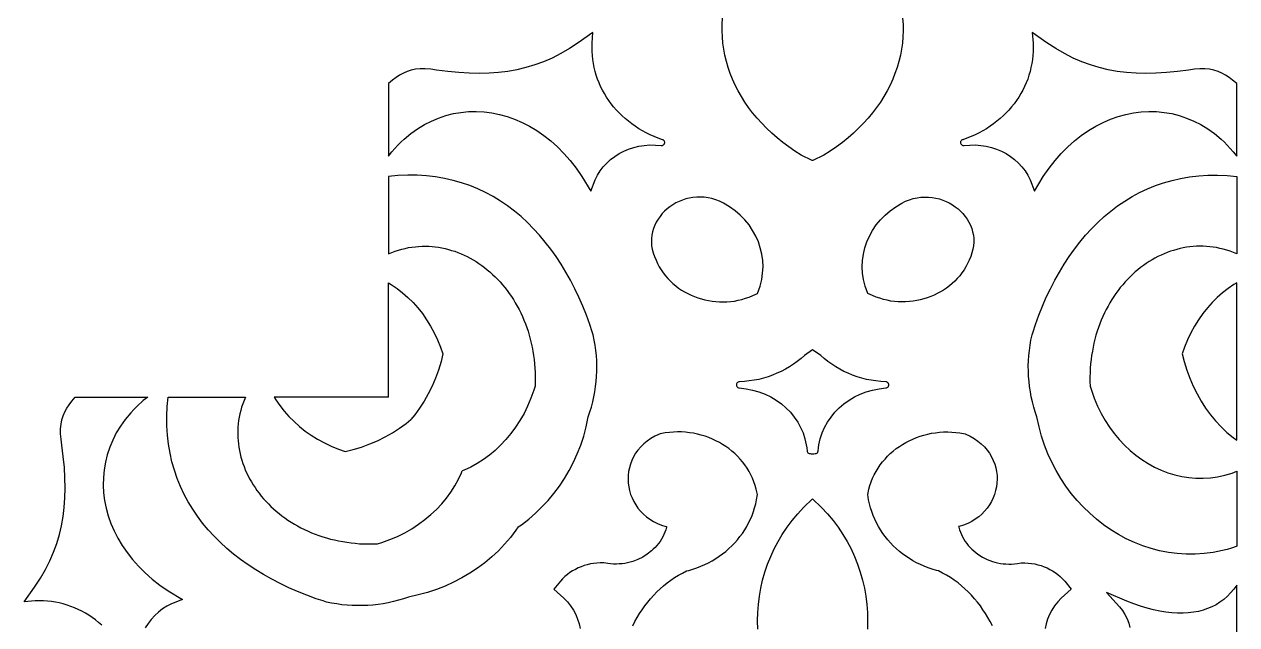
# Model space of a CAD drawing. Extents: x -1917 to -261, y -485 to 605.
# Drawn here: x -908.8 to -791.6, y -354.9 to -296.9 of the extents above; entities that cross this region are included whole.
import ezdxf

# ---------------------------------------------------------------- set-up
doc = ezdxf.new("R2010")
doc.units = 0
doc.layers.add('LAYER_1', color=18, linetype='CONTINUOUS')

msp = doc.modelspace()

# ---------------------------------------------------------------- linework, layer by layer
at = {"layer": 'LAYER_1'}
for points in [[(-823.91, -296.33), (-823.87, -296.93), (-823.86, -297.54), (-823.89, -298.13), (-823.94, -298.73), (-824.02, -299.32), (-824.13, -299.91), (-824.28, -300.5), (-824.45, -301.08), (-824.65, -301.65), (-824.87, -302.22), (-825.13, -302.78), (-825.41, -303.33), (-825.73, -303.88), (-826.06, -304.42), (-826.43, -304.94), (-826.82, -305.46), (-827.24, -305.97), (-827.69, -306.46), (-828.16, -306.95), (-828.66, -307.42), (-829.18, -307.87), (-829.73, -308.32), (-830.3, -308.75), (-830.9, -309.16), (-831.52, -309.56), (-832.58, -310.07), (-832.61, -310.07), (-832.64, -310.07), (-833.7, -309.56), (-834.32, -309.16), (-834.92, -308.75), (-835.49, -308.32), (-836.04, -307.87), (-836.56, -307.42), (-837.06, -306.95), (-837.53, -306.46), (-837.98, -305.97), (-838.4, -305.46), (-838.79, -304.94), (-839.15, -304.42), (-839.49, -303.88), (-839.8, -303.33), (-840.09, -302.78), (-840.34, -302.22), (-840.57, -301.65), (-840.77, -301.08), (-840.94, -300.5), (-841.08, -299.91), (-841.2, -299.32), (-841.28, -298.73), (-841.33, -298.13), (-841.36, -297.54), (-841.35, -296.93), (-841.31, -296.33)], [(-861.04, -345.43), (-860.72, -345.21), (-860.04, -344.68), (-859.38, -344.11), (-858.76, -343.5), (-858.16, -342.86), (-857.6, -342.19), (-857.07, -341.48), (-856.58, -340.74), (-856.12, -339.98), (-855.71, -339.18), (-855.34, -338.36), (-855.01, -337.52), (-854.72, -336.66), (-854.48, -335.77), (-854.28, -334.81), (-854.12, -334.33), (-853.98, -333.85), (-853.85, -333.36), (-853.74, -332.87), (-853.65, -332.38), (-853.57, -331.88), (-853.52, -331.39), (-853.48, -330.89), (-853.46, -330.39), (-853.45, -329.89), (-853.47, -329.39), (-853.5, -328.89), (-853.55, -328.39), (-853.62, -327.89), (-853.71, -327.4), (-853.81, -326.9), (-853.92, -326.59), (-854.13, -325.89), (-854.46, -324.99), (-854.82, -324.12), (-855.19, -323.26), (-855.59, -322.43), (-856.01, -321.62), (-856.45, -320.83), (-856.91, -320.06), (-857.4, -319.32), (-857.91, -318.61), (-858.44, -317.93), (-858.99, -317.27), (-859.56, -316.64), (-860.16, -316.04), (-860.78, -315.47), (-861.42, -314.94), (-862.08, -314.44), (-862.76, -313.97), (-863.47, -313.54), (-864.2, -313.15), (-864.95, -312.8), (-865.72, -312.48), (-866.52, -312.21), (-867.33, -311.98), (-868.17, -311.79), (-869.03, -311.64), (-869.91, -311.54), (-870.81, -311.49), (-871.73, -311.48), (-872.67, -311.52), (-873.59, -311.6), (-873.59, -319.06), (-873.26, -318.93), (-872.94, -318.81), (-872.62, -318.71), (-872.29, -318.62), (-871.97, -318.54), (-871.64, -318.47), (-871.32, -318.42), (-870.99, -318.38), (-870.67, -318.35), (-870.34, -318.34), (-870.02, -318.33), (-869.7, -318.34), (-869.38, -318.36), (-869.06, -318.39), (-868.74, -318.44), (-868.42, -318.49), (-868.11, -318.56), (-867.79, -318.64), (-867.49, -318.73), (-867.18, -318.82), (-866.87, -318.94), (-866.57, -319.06), (-866.28, -319.19), (-865.98, -319.33), (-865.69, -319.48), (-865.4, -319.64), (-865.12, -319.82), (-864.84, -320), (-864.57, -320.19), (-864.3, -320.39), (-864.04, -320.6), (-863.78, -320.82), (-863.52, -321.05), (-863.28, -321.28), (-863.03, -321.53), (-862.8, -321.78), (-862.57, -322.05), (-862.34, -322.32), (-862.13, -322.6), (-861.92, -322.89), (-861.71, -323.18), (-861.52, -323.48), (-861.33, -323.8), (-861.14, -324.11), (-860.97, -324.44), (-860.81, -324.77), (-860.65, -325.11), (-860.5, -325.46), (-860.36, -325.81), (-860.23, -326.17), (-860.1, -326.54), (-859.99, -326.91), (-859.89, -327.29), (-859.79, -327.68), (-859.71, -328.07), (-859.63, -328.46), (-859.57, -328.87), (-859.52, -329.28), (-859.47, -329.69), (-859.44, -330.11), (-859.42, -330.53), (-859.41, -330.96), (-859.41, -331.39), (-859.42, -331.83), (-859.54, -332.23), (-859.82, -333.01), (-860.14, -333.76), (-860.49, -334.47), (-860.88, -335.16), (-861.3, -335.8), (-861.75, -336.42), (-862.24, -337), (-862.75, -337.54), (-863.28, -338.04), (-863.84, -338.5), (-864.42, -338.93), (-865.02, -339.31), (-865.64, -339.65), (-866.28, -339.94), (-866.47, -340.01)], [(-873.59, -332.89), (-873.59, -321.86), (-873.32, -322.02), (-872.76, -322.4), (-872.22, -322.82), (-871.71, -323.27), (-871.21, -323.76), (-870.75, -324.29), (-870.31, -324.84), (-869.9, -325.43), (-869.51, -326.05), (-869.16, -326.7), (-868.84, -327.37), (-868.55, -328.07), (-868.33, -328.72), (-868.51, -329.47), (-868.76, -330.29), (-869.05, -331.08), (-869.38, -331.84), (-869.75, -332.57), (-870.15, -333.28), (-870.58, -333.95), (-871.05, -334.59), (-871.43, -335.05)], [(-901.29, -354.9), (-901.59, -354.65), (-901.9, -354.4), (-902.21, -354.17), (-902.54, -353.95), (-902.87, -353.75), (-903.21, -353.56), (-903.56, -353.39), (-903.91, -353.23), (-904.27, -353.09), (-904.64, -352.97), (-905.01, -352.86), (-905.39, -352.76), (-905.77, -352.69), (-906.15, -352.63), (-906.54, -352.59), (-906.93, -352.56), (-907.33, -352.55), (-907.72, -352.57), (-908.77, -352.65), (-907.77, -351.23), (-907.22, -350.38), (-906.73, -349.53), (-906.31, -348.69), (-905.94, -347.85), (-905.63, -347.01), (-905.38, -346.17), (-905.17, -345.31), (-905.02, -344.43), (-904.91, -343.54), (-904.84, -342.62), (-904.82, -341.67), (-904.85, -340.69), (-904.9, -339.68), (-905, -338.63), (-905.13, -337.54), (-905.22, -336.97), (-905.26, -336.45), (-905.26, -335.96), (-905.21, -335.51), (-905.13, -335.09), (-905.01, -334.7), (-904.85, -334.32), (-904.65, -333.97), (-904.43, -333.63), (-904.18, -333.29), (-903.85, -332.89), (-896.85, -332.89), (-897.27, -333.22), (-897.91, -333.8), (-898.2, -334.1), (-898.48, -334.41), (-899.01, -335.04), (-899.47, -335.69), (-899.88, -336.35), (-900.22, -337.04), (-900.52, -337.74), (-900.75, -338.45), (-900.94, -339.17), (-901.06, -339.9), (-901.13, -340.64), (-901.15, -341.38), (-901.11, -342.12), (-901.02, -342.87), (-900.87, -343.61), (-900.67, -344.35), (-900.41, -345.08), (-900.1, -345.8), (-899.73, -346.52), (-899.31, -347.22), (-898.84, -347.9), (-898.31, -348.57), (-897.73, -349.22), (-897.1, -349.85), (-896.41, -350.45), (-895.66, -351.03), (-894.87, -351.58), (-893.47, -352.43), (-894.54, -352.85), (-894.99, -353.07), (-895.41, -353.34), (-895.8, -353.64), (-896.17, -353.98), (-896.5, -354.35), (-896.81, -354.75), (-897.08, -355.17)], [(-861.04, -345.43), (-861.27, -345.75), (-861.8, -346.44), (-862.37, -347.09), (-862.97, -347.72), (-863.61, -348.32), (-864.29, -348.88), (-865, -349.41), (-865.73, -349.9), (-866.5, -350.35), (-867.29, -350.77), (-868.11, -351.14), (-868.96, -351.47), (-869.82, -351.75), (-870.71, -351.99), (-871.66, -352.19), (-872.14, -352.36), (-872.63, -352.5), (-873.11, -352.63), (-873.6, -352.74), (-874.1, -352.83), (-874.59, -352.9), (-875.09, -352.96), (-875.59, -353), (-876.09, -353.02), (-876.59, -353.02), (-877.09, -353.01), (-877.59, -352.98), (-878.09, -352.93), (-878.58, -352.86), (-879.08, -352.77), (-879.57, -352.67), (-879.89, -352.56), (-880.58, -352.35), (-881.48, -352.01), (-882.36, -351.66), (-883.21, -351.29), (-884.05, -350.89), (-884.86, -350.47), (-885.65, -350.03), (-886.41, -349.56), (-887.15, -349.08), (-887.87, -348.57), (-888.55, -348.04), (-889.21, -347.49), (-889.84, -346.91), (-890.44, -346.32), (-891, -345.7), (-891.54, -345.06), (-892.04, -344.4), (-892.5, -343.71), (-892.93, -343.01), (-893.32, -342.28), (-893.68, -341.53), (-893.99, -340.75), (-894.27, -339.96), (-894.5, -339.14), (-894.69, -338.31), (-894.83, -337.45), (-894.94, -336.57), (-894.99, -335.67), (-895, -334.75), (-894.96, -333.8), (-894.88, -332.89), (-887.41, -332.89), (-887.54, -333.21), (-887.66, -333.54), (-887.77, -333.86), (-887.86, -334.18), (-887.94, -334.51), (-888, -334.83), (-888.06, -335.16), (-888.1, -335.49), (-888.13, -335.81), (-888.14, -336.13), (-888.14, -336.46), (-888.14, -336.78), (-888.12, -337.1), (-888.08, -337.42), (-888.04, -337.74), (-887.98, -338.06), (-887.92, -338.37), (-887.84, -338.68), (-887.75, -338.99), (-887.65, -339.3), (-887.54, -339.6), (-887.42, -339.9), (-887.29, -340.2), (-887.15, -340.5), (-887, -340.79), (-886.83, -341.07), (-886.66, -341.35), (-886.48, -341.63), (-886.29, -341.91), (-886.09, -342.18), (-885.88, -342.44), (-885.66, -342.7), (-885.43, -342.95), (-885.19, -343.2), (-884.95, -343.44), (-884.69, -343.68), (-884.43, -343.91), (-884.16, -344.13), (-883.88, -344.35), (-883.59, -344.56), (-883.3, -344.76), (-882.99, -344.96), (-882.68, -345.15), (-882.36, -345.33), (-882.04, -345.51), (-881.7, -345.67), (-881.36, -345.83), (-881.02, -345.98), (-880.66, -346.12), (-880.3, -346.25), (-879.94, -346.37), (-879.56, -346.49), (-879.19, -346.59), (-878.8, -346.68), (-878.41, -346.77), (-878.01, -346.84), (-877.61, -346.91), (-877.2, -346.96), (-876.79, -347), (-876.37, -347.04), (-875.95, -347.06), (-875.52, -347.07), (-875.08, -347.07), (-874.65, -347.05), (-874.24, -346.93), (-873.47, -346.65), (-872.72, -346.34), (-872, -345.98), (-871.32, -345.6), (-870.67, -345.17), (-870.06, -344.72), (-869.48, -344.24), (-868.94, -343.73), (-868.44, -343.2), (-867.97, -342.64), (-867.55, -342.06), (-867.17, -341.45), (-866.83, -340.83), (-866.54, -340.2), (-866.47, -340.01)], [(-873.59, -332.89), (-884.62, -332.89), (-884.46, -333.16), (-884.08, -333.72), (-883.66, -334.25), (-883.2, -334.77), (-882.71, -335.26), (-882.19, -335.73), (-881.63, -336.17), (-881.04, -336.58), (-880.43, -336.96), (-879.78, -337.32), (-879.11, -337.64), (-878.41, -337.93), (-877.76, -338.15), (-877, -337.96), (-876.19, -337.71), (-875.4, -337.42), (-874.64, -337.1), (-873.9, -336.73), (-873.2, -336.33), (-872.52, -335.9), (-871.88, -335.43), (-871.43, -335.05)], [(-849.98, -354.96), (-849.77, -354.56), (-849.55, -354.16), (-849.32, -353.78), (-849.07, -353.41), (-848.82, -353.04), (-848.54, -352.69), (-848.26, -352.35), (-847.96, -352.02), (-847.65, -351.7), (-847.33, -351.4), (-847, -351.11), (-846.66, -350.83), (-846.3, -350.57), (-845.94, -350.32), (-845.56, -350.09), (-845.17, -349.87), (-844.78, -349.67), (-844.57, -349.62), (-844.18, -349.5), (-843.78, -349.37), (-843.4, -349.22), (-843.03, -349.06), (-842.66, -348.88), (-842.31, -348.68), (-841.97, -348.48), (-841.63, -348.26), (-841.31, -348.02), (-841, -347.78), (-840.7, -347.52), (-840.41, -347.25), (-840.13, -346.96), (-839.87, -346.67), (-839.63, -346.36), (-839.39, -346.05), (-839.17, -345.72), (-838.97, -345.39), (-838.79, -345.04), (-838.61, -344.69), (-838.46, -344.32), (-838.32, -343.95), (-838.21, -343.58), (-838.11, -343.19), (-838.02, -342.8), (-837.94, -342.28), (-838.05, -341.79), (-838.15, -341.42), (-838.28, -341.07), (-838.42, -340.72), (-838.57, -340.39), (-838.75, -340.06), (-838.94, -339.75), (-839.15, -339.44), (-839.37, -339.15), (-839.61, -338.87), (-839.86, -338.6), (-840.12, -338.35), (-840.4, -338.1), (-840.69, -337.87), (-840.99, -337.66), (-841.3, -337.46), (-841.62, -337.27), (-841.95, -337.1), (-842.29, -336.94), (-842.64, -336.8), (-843, -336.67), (-843.36, -336.56), (-843.73, -336.47), (-844.11, -336.39), (-844.49, -336.33), (-844.88, -336.29), (-845.27, -336.26), (-845.66, -336.25), (-846.06, -336.27), (-846.45, -336.3), (-846.85, -336.35), (-847.35, -336.44), (-847.84, -336.67), (-848.23, -336.89), (-848.59, -337.14), (-848.92, -337.41), (-849.21, -337.69), (-849.48, -338), (-849.71, -338.32), (-849.91, -338.66), (-850.07, -339.01), (-850.21, -339.36), (-850.31, -339.72), (-850.39, -340.09), (-850.43, -340.46), (-850.44, -340.83), (-850.42, -341.2), (-850.37, -341.56), (-850.29, -341.92), (-850.19, -342.28), (-850.05, -342.63), (-849.89, -342.96), (-849.7, -343.29), (-849.48, -343.6), (-849.23, -343.9), (-848.96, -344.18), (-848.66, -344.44), (-848.33, -344.68), (-847.98, -344.9), (-847.6, -345.09), (-847.2, -345.25), (-846.78, -345.38), (-846.71, -345.39), (-846.73, -345.46), (-846.8, -345.71), (-846.89, -345.94), (-846.98, -346.17), (-847.09, -346.39), (-847.22, -346.61), (-847.35, -346.82), (-847.5, -347.02), (-847.65, -347.22), (-847.82, -347.4), (-848, -347.58), (-848.18, -347.74), (-848.59, -348.06), (-849.02, -348.33), (-849.49, -348.56), (-849.99, -348.75), (-850.23, -348.82), (-850.49, -348.89), (-850.75, -348.94), (-851.02, -348.98), (-851.29, -349), (-851.57, -349.01), (-851.84, -349.01), (-852.12, -348.99), (-852.4, -348.96), (-852.77, -348.9), (-853.13, -348.9), (-853.45, -348.91), (-853.77, -348.95), (-854.08, -349), (-854.38, -349.07), (-854.68, -349.16), (-854.97, -349.26), (-855.26, -349.38), (-855.53, -349.52), (-855.8, -349.67), (-856.06, -349.83), (-856.3, -350.02), (-856.54, -350.21), (-856.76, -350.43), (-856.97, -350.65), (-857.6, -351.44), (-856.64, -352.3), (-856.29, -352.66), (-855.99, -353.05), (-855.72, -353.46), (-855.5, -353.88), (-855.31, -354.32), (-855.17, -354.77), (-855.07, -355.23)], [(-815.24, -354.96), (-815.45, -354.56), (-815.67, -354.16), (-815.9, -353.78), (-816.15, -353.41), (-816.4, -353.04), (-816.68, -352.69), (-816.96, -352.35), (-817.26, -352.02), (-817.57, -351.7), (-817.89, -351.4), (-818.22, -351.11), (-818.56, -350.83), (-818.92, -350.57), (-819.28, -350.32), (-819.66, -350.09), (-820.05, -349.87), (-820.44, -349.67), (-820.65, -349.62), (-821.05, -349.5), (-821.44, -349.37), (-821.82, -349.22), (-822.19, -349.06), (-822.56, -348.88), (-822.91, -348.68), (-823.26, -348.48), (-823.59, -348.26), (-823.91, -348.02), (-824.22, -347.78), (-824.52, -347.52), (-824.81, -347.25), (-825.09, -346.96), (-825.35, -346.67), (-825.59, -346.36), (-825.83, -346.05), (-826.05, -345.72), (-826.25, -345.39), (-826.44, -345.04), (-826.61, -344.69), (-826.76, -344.32), (-826.9, -343.95), (-827.01, -343.58), (-827.12, -343.19), (-827.2, -342.8), (-827.28, -342.28), (-827.17, -341.79), (-827.07, -341.42), (-826.95, -341.07), (-826.81, -340.72), (-826.65, -340.39), (-826.47, -340.06), (-826.28, -339.75), (-826.07, -339.44), (-825.85, -339.15), (-825.61, -338.87), (-825.36, -338.6), (-825.1, -338.35), (-824.82, -338.1), (-824.53, -337.87), (-824.23, -337.66), (-823.92, -337.46), (-823.6, -337.27), (-823.27, -337.1), (-822.93, -336.94), (-822.58, -336.8), (-822.22, -336.67), (-821.86, -336.56), (-821.49, -336.47), (-821.11, -336.39), (-820.73, -336.33), (-820.35, -336.29), (-819.95, -336.26), (-819.56, -336.25), (-819.16, -336.27), (-818.77, -336.3), (-818.37, -336.35), (-817.87, -336.44), (-817.38, -336.67), (-816.99, -336.89), (-816.63, -337.14), (-816.31, -337.41), (-816.01, -337.69), (-815.74, -338), (-815.51, -338.32), (-815.31, -338.66), (-815.15, -339.01), (-815.01, -339.36), (-814.91, -339.72), (-814.84, -340.09), (-814.79, -340.46), (-814.78, -340.83), (-814.8, -341.2), (-814.85, -341.56), (-814.93, -341.92), (-815.03, -342.28), (-815.17, -342.63), (-815.33, -342.96), (-815.52, -343.29), (-815.74, -343.6), (-815.99, -343.9), (-816.26, -344.18), (-816.56, -344.44), (-816.89, -344.68), (-817.24, -344.9), (-817.62, -345.09), (-818.02, -345.25), (-818.44, -345.38), (-818.51, -345.39), (-818.49, -345.46), (-818.42, -345.71), (-818.33, -345.94), (-818.24, -346.17), (-818.13, -346.39), (-818, -346.61), (-817.87, -346.82), (-817.72, -347.02), (-817.57, -347.22), (-817.4, -347.4), (-817.22, -347.58), (-817.04, -347.74), (-816.63, -348.06), (-816.2, -348.33), (-815.73, -348.56), (-815.23, -348.75), (-814.99, -348.82), (-814.73, -348.89), (-814.47, -348.94), (-814.2, -348.98), (-813.93, -349), (-813.65, -349.01), (-813.38, -349.01), (-813.1, -348.99), (-812.82, -348.96), (-812.45, -348.9), (-812.09, -348.9), (-811.77, -348.91), (-811.45, -348.95), (-811.14, -349), (-810.84, -349.07), (-810.54, -349.16), (-810.25, -349.26), (-809.96, -349.38), (-809.69, -349.52), (-809.42, -349.67), (-809.16, -349.83), (-808.92, -350.02), (-808.68, -350.21), (-808.46, -350.43), (-808.25, -350.65), (-807.62, -351.44), (-808.58, -352.3), (-808.93, -352.66), (-809.23, -353.05), (-809.5, -353.46), (-809.72, -353.88), (-809.91, -354.32), (-810.05, -354.77), (-810.15, -355.23)], [(-837.91, -355.28), (-837.93, -354.48), (-837.91, -353.69), (-837.85, -352.9), (-837.75, -352.11), (-837.61, -351.33), (-837.44, -350.55), (-837.22, -349.79), (-836.96, -349.03), (-836.66, -348.28), (-836.33, -347.55), (-835.95, -346.83), (-835.54, -346.14), (-835.08, -345.46), (-834.58, -344.8), (-834.05, -344.16), (-833.48, -343.54), (-832.61, -342.72), (-831.74, -343.54), (-831.17, -344.16), (-830.63, -344.8), (-830.14, -345.46), (-829.68, -346.14), (-829.27, -346.83), (-828.89, -347.55), (-828.55, -348.28), (-828.26, -349.03), (-828, -349.79), (-827.78, -350.55), (-827.61, -351.33), (-827.47, -352.11), (-827.37, -352.9), (-827.31, -353.69), (-827.29, -354.48), (-827.31, -355.28)], [(-791.63, -373.87), (-791.63, -351.05), (-791.91, -351.43), (-792.22, -351.79), (-792.54, -352.12), (-792.89, -352.42), (-793.25, -352.69), (-793.63, -352.93), (-794.03, -353.13), (-794.45, -353.31), (-794.88, -353.46), (-795.34, -353.58), (-795.82, -353.66), (-796.31, -353.72), (-796.82, -353.75), (-797.35, -353.74), (-797.91, -353.71), (-798.47, -353.64), (-799.06, -353.55), (-799.67, -353.42), (-800.29, -353.26), (-800.93, -353.07), (-801.58, -352.84), (-802.25, -352.59), (-804.23, -351.76), (-802.97, -353.13), (-802.68, -353.5), (-802.43, -353.89), (-802.23, -354.3), (-802.07, -354.72), (-801.95, -355.14)]]:
    msp.add_lwpolyline(points, dxfattribs=at)
for points in [[(-873.59, -309.63), (-873.25, -309.21), (-872.67, -308.57), (-872.37, -308.27), (-872.07, -307.99), (-871.44, -307.47), (-870.79, -307.01), (-870.12, -306.6), (-869.44, -306.25), (-868.74, -305.96), (-868.03, -305.72), (-867.31, -305.54), (-866.58, -305.42), (-865.84, -305.34), (-865.1, -305.33), (-864.35, -305.37), (-863.61, -305.46), (-862.87, -305.61), (-862.13, -305.81), (-861.4, -306.07), (-860.67, -306.38), (-859.96, -306.74), (-859.26, -307.16), (-858.57, -307.64), (-857.9, -308.16), (-857.26, -308.75), (-856.63, -309.38), (-856.02, -310.07), (-855.45, -310.81), (-854.9, -311.61), (-854.05, -313.01), (-853.63, -311.94), (-853.4, -311.49), (-853.14, -311.07), (-852.83, -310.67), (-852.5, -310.31), (-852.13, -309.97), (-851.73, -309.67), (-851.3, -309.4), (-850.85, -309.16), (-850.38, -308.96), (-849.89, -308.8), (-849.39, -308.68), (-848.87, -308.6), (-848.34, -308.56), (-847.8, -308.57), (-847.24, -308.62), (-847.18, -308.62), (-847.12, -308.61), (-847.07, -308.59), (-847.02, -308.56), (-846.98, -308.53), (-846.95, -308.49), (-846.93, -308.44), (-846.91, -308.39), (-846.9, -308.34), (-846.9, -308.29), (-846.91, -308.24), (-846.93, -308.19), (-846.96, -308.15), (-847, -308.11), (-847.05, -308.08), (-847.11, -308.05), (-847.52, -307.91), (-847.92, -307.75), (-848.31, -307.58), (-848.69, -307.39), (-849.05, -307.2), (-849.41, -306.99), (-849.75, -306.76), (-850.09, -306.53), (-850.41, -306.28), (-850.72, -306.02), (-851.02, -305.75), (-851.3, -305.47), (-851.57, -305.19), (-851.83, -304.89), (-852.08, -304.58), (-852.31, -304.26), (-852.52, -303.94), (-852.73, -303.6), (-852.91, -303.26), (-853.09, -302.92), (-853.24, -302.56), (-853.38, -302.2), (-853.51, -301.84), (-853.62, -301.47), (-853.71, -301.09), (-853.79, -300.71), (-853.85, -300.32), (-853.89, -299.94), (-853.92, -299.54), (-853.92, -299.15), (-853.91, -298.75), (-853.83, -297.7), (-855.25, -298.71), (-856.1, -299.26), (-856.94, -299.74), (-857.78, -300.17), (-858.62, -300.53), (-859.46, -300.84), (-860.31, -301.1), (-861.17, -301.3), (-862.05, -301.46), (-862.94, -301.57), (-863.86, -301.63), (-864.8, -301.65), (-865.78, -301.63), (-866.79, -301.57), (-867.85, -301.48), (-868.94, -301.34), (-869.5, -301.26), (-870.03, -301.22), (-870.52, -301.22), (-870.97, -301.26), (-871.39, -301.35), (-871.78, -301.47), (-872.15, -301.63), (-872.51, -301.82), (-872.85, -302.05), (-873.19, -302.3), (-873.59, -302.63)], [(-791.63, -309.63), (-791.63, -302.63), (-792.03, -302.3), (-792.37, -302.05), (-792.71, -301.82), (-793.07, -301.63), (-793.44, -301.47), (-793.83, -301.35), (-794.25, -301.26), (-794.7, -301.22), (-795.19, -301.22), (-795.72, -301.26), (-796.28, -301.34), (-797.37, -301.48), (-798.42, -301.57), (-799.44, -301.63), (-800.41, -301.65), (-801.36, -301.63), (-802.28, -301.57), (-803.17, -301.46), (-804.05, -301.3), (-804.91, -301.1), (-805.76, -300.84), (-806.6, -300.53), (-807.44, -300.17), (-808.27, -299.74), (-809.12, -299.26), (-809.97, -298.71), (-811.39, -297.7), (-811.31, -298.75), (-811.3, -299.15), (-811.3, -299.54), (-811.33, -299.94), (-811.37, -300.32), (-811.43, -300.71), (-811.51, -301.09), (-811.6, -301.47), (-811.71, -301.84), (-811.83, -302.2), (-811.98, -302.56), (-812.13, -302.92), (-812.31, -303.26), (-812.49, -303.6), (-812.7, -303.94), (-812.91, -304.26), (-813.14, -304.58), (-813.39, -304.89), (-813.65, -305.19), (-813.92, -305.47), (-814.2, -305.75), (-814.5, -306.02), (-814.81, -306.28), (-815.13, -306.53), (-815.46, -306.76), (-815.81, -306.99), (-816.17, -307.2), (-816.53, -307.39), (-816.91, -307.58), (-817.3, -307.75), (-817.7, -307.91), (-818.11, -308.05), (-818.17, -308.08), (-818.22, -308.11), (-818.26, -308.15), (-818.29, -308.19), (-818.31, -308.24), (-818.32, -308.29), (-818.32, -308.34), (-818.31, -308.39), (-818.29, -308.44), (-818.27, -308.49), (-818.24, -308.53), (-818.2, -308.56), (-818.15, -308.59), (-818.1, -308.61), (-818.04, -308.62), (-817.98, -308.62), (-817.42, -308.57), (-816.88, -308.56), (-816.35, -308.6), (-815.83, -308.68), (-815.33, -308.8), (-814.84, -308.96), (-814.36, -309.16), (-813.91, -309.4), (-813.49, -309.67), (-813.09, -309.97), (-812.72, -310.31), (-812.38, -310.67), (-812.08, -311.07), (-811.82, -311.49), (-811.59, -311.94), (-811.17, -313.01), (-810.32, -311.61), (-809.77, -310.81), (-809.19, -310.07), (-808.59, -309.38), (-807.96, -308.75), (-807.31, -308.16), (-806.65, -307.64), (-805.96, -307.16), (-805.26, -306.74), (-804.55, -306.38), (-803.82, -306.07), (-803.09, -305.81), (-802.35, -305.61), (-801.61, -305.46), (-800.86, -305.37), (-800.12, -305.33), (-799.38, -305.34), (-798.64, -305.42), (-797.91, -305.54), (-797.19, -305.72), (-796.48, -305.96), (-795.78, -306.25), (-795.09, -306.6), (-794.43, -307.01), (-793.78, -307.47), (-793.15, -307.99), (-792.84, -308.27), (-792.55, -308.57), (-791.97, -309.21)], [(-791.63, -347.29), (-791.68, -347.31), (-792.13, -347.46), (-792.57, -347.59), (-793.01, -347.7), (-793.45, -347.8), (-793.9, -347.88), (-794.78, -348), (-795.65, -348.05), (-796.52, -348.05), (-797.39, -348), (-798.24, -347.89), (-799.08, -347.72), (-799.91, -347.5), (-800.72, -347.24), (-801.52, -346.92), (-802.3, -346.56), (-803.05, -346.15), (-803.79, -345.7), (-804.5, -345.21), (-805.18, -344.68), (-805.83, -344.11), (-806.46, -343.5), (-807.06, -342.86), (-807.62, -342.19), (-808.15, -341.48), (-808.64, -340.74), (-809.09, -339.98), (-809.51, -339.18), (-809.88, -338.36), (-810.21, -337.52), (-810.5, -336.66), (-810.73, -335.77), (-810.93, -334.81), (-811.1, -334.33), (-811.24, -333.85), (-811.37, -333.36), (-811.48, -332.87), (-811.57, -332.38), (-811.65, -331.88), (-811.7, -331.39), (-811.74, -330.89), (-811.76, -330.39), (-811.77, -329.89), (-811.75, -329.39), (-811.72, -328.89), (-811.67, -328.39), (-811.6, -327.89), (-811.51, -327.4), (-811.41, -326.9), (-811.3, -326.59), (-811.09, -325.89), (-810.76, -324.99), (-810.4, -324.12), (-810.03, -323.26), (-809.63, -322.43), (-809.21, -321.62), (-808.77, -320.83), (-808.31, -320.06), (-807.82, -319.32), (-807.31, -318.61), (-806.78, -317.93), (-806.23, -317.27), (-805.66, -316.64), (-805.06, -316.04), (-804.44, -315.47), (-803.8, -314.94), (-803.14, -314.44), (-802.45, -313.97), (-801.75, -313.54), (-801.02, -313.15), (-800.27, -312.8), (-799.49, -312.48), (-798.7, -312.21), (-797.88, -311.98), (-797.05, -311.79), (-796.19, -311.64), (-795.31, -311.54), (-794.41, -311.49), (-793.49, -311.48), (-792.55, -311.52), (-791.63, -311.6), (-791.63, -319.06), (-791.95, -318.93), (-792.28, -318.81), (-792.6, -318.71), (-792.93, -318.62), (-793.25, -318.54), (-793.58, -318.47), (-793.9, -318.42), (-794.23, -318.38), (-794.55, -318.35), (-794.88, -318.34), (-795.2, -318.33), (-795.52, -318.34), (-795.84, -318.36), (-796.16, -318.39), (-796.48, -318.44), (-796.8, -318.49), (-797.11, -318.56), (-797.42, -318.64), (-797.73, -318.73), (-798.04, -318.82), (-798.34, -318.94), (-798.65, -319.06), (-798.94, -319.19), (-799.24, -319.33), (-799.53, -319.48), (-799.81, -319.64), (-800.1, -319.82), (-800.37, -320), (-800.65, -320.19), (-800.92, -320.39), (-801.18, -320.6), (-801.44, -320.82), (-801.69, -321.05), (-801.94, -321.28), (-802.18, -321.53), (-802.42, -321.78), (-802.65, -322.05), (-802.88, -322.32), (-803.09, -322.6), (-803.3, -322.89), (-803.51, -323.18), (-803.7, -323.48), (-803.89, -323.8), (-804.07, -324.11), (-804.25, -324.44), (-804.41, -324.77), (-804.57, -325.11), (-804.72, -325.46), (-804.86, -325.81), (-804.99, -326.17), (-805.11, -326.54), (-805.23, -326.91), (-805.33, -327.29), (-805.43, -327.68), (-805.51, -328.07), (-805.58, -328.46), (-805.65, -328.87), (-805.7, -329.28), (-805.75, -329.69), (-805.78, -330.11), (-805.8, -330.53), (-805.81, -330.96), (-805.81, -331.39), (-805.79, -331.83), (-805.67, -332.23), (-805.4, -333.01), (-805.08, -333.76), (-804.73, -334.47), (-804.34, -335.16), (-803.92, -335.8), (-803.46, -336.42), (-802.98, -337), (-802.47, -337.54), (-801.94, -338.04), (-801.38, -338.5), (-800.8, -338.93), (-800.2, -339.31), (-799.58, -339.65), (-798.94, -339.94), (-798.29, -340.19), (-797.62, -340.39), (-796.95, -340.55), (-796.27, -340.66), (-795.57, -340.71), (-794.88, -340.72), (-794.18, -340.68), (-793.48, -340.58), (-792.78, -340.43), (-792.08, -340.22), (-791.63, -340.05)], [(-837.85, -317.91), (-838.1, -317.35), (-838.4, -316.8), (-838.75, -316.28), (-839.16, -315.79), (-839.6, -315.33), (-840.1, -314.91), (-840.64, -314.52), (-841.23, -314.17), (-841.6, -313.99), (-841.97, -313.85), (-842.34, -313.74), (-842.71, -313.66), (-843.08, -313.61), (-843.45, -313.59), (-843.81, -313.59), (-844.17, -313.63), (-844.52, -313.69), (-844.86, -313.77), (-845.19, -313.88), (-845.51, -314.01), (-845.82, -314.16), (-846.12, -314.33), (-846.4, -314.52), (-846.66, -314.73), (-846.91, -314.95), (-847.14, -315.19), (-847.35, -315.45), (-847.54, -315.72), (-847.71, -316.01), (-847.86, -316.3), (-847.98, -316.61), (-848.07, -316.93), (-848.14, -317.26), (-848.17, -317.59), (-848.18, -317.93), (-848.16, -318.28), (-848.1, -318.63), (-848.01, -318.98), (-847.89, -319.33), (-847.73, -319.67), (-847.59, -319.99), (-847.42, -320.31), (-847.24, -320.61), (-847.04, -320.9), (-846.82, -321.18), (-846.59, -321.44), (-846.35, -321.7), (-846.1, -321.93), (-845.83, -322.16), (-845.55, -322.37), (-845.26, -322.56), (-844.97, -322.74), (-844.66, -322.91), (-844.34, -323.06), (-844.02, -323.2), (-843.69, -323.32), (-843.35, -323.42), (-843.01, -323.51), (-842.67, -323.58), (-842.31, -323.64), (-841.96, -323.68), (-841.6, -323.7), (-841.24, -323.71), (-840.88, -323.69), (-840.52, -323.67), (-840.16, -323.62), (-839.8, -323.55), (-839.45, -323.47), (-839.09, -323.36), (-838.74, -323.24), (-838.39, -323.1), (-837.94, -322.89), (-837.68, -322.18), (-837.53, -321.56), (-837.44, -320.94), (-837.4, -320.32), (-837.43, -319.7), (-837.52, -319.1), (-837.66, -318.5)], [(-827.37, -317.91), (-827.12, -317.35), (-826.82, -316.8), (-826.46, -316.28), (-826.06, -315.79), (-825.61, -315.33), (-825.12, -314.91), (-824.58, -314.52), (-823.99, -314.17), (-823.62, -313.99), (-823.25, -313.85), (-822.88, -313.74), (-822.51, -313.66), (-822.14, -313.61), (-821.77, -313.59), (-821.41, -313.59), (-821.05, -313.63), (-820.7, -313.69), (-820.36, -313.77), (-820.03, -313.88), (-819.71, -314.01), (-819.4, -314.16), (-819.1, -314.33), (-818.82, -314.52), (-818.56, -314.73), (-818.31, -314.95), (-818.08, -315.19), (-817.87, -315.45), (-817.68, -315.72), (-817.51, -316.01), (-817.36, -316.3), (-817.24, -316.61), (-817.15, -316.93), (-817.08, -317.26), (-817.04, -317.59), (-817.04, -317.93), (-817.06, -318.28), (-817.12, -318.63), (-817.21, -318.98), (-817.33, -319.33), (-817.49, -319.67), (-817.63, -319.99), (-817.8, -320.31), (-817.98, -320.61), (-818.18, -320.9), (-818.4, -321.18), (-818.63, -321.44), (-818.87, -321.7), (-819.12, -321.93), (-819.39, -322.16), (-819.67, -322.37), (-819.95, -322.56), (-820.25, -322.74), (-820.56, -322.91), (-820.88, -323.06), (-821.2, -323.2), (-821.53, -323.32), (-821.86, -323.42), (-822.21, -323.51), (-822.55, -323.58), (-822.9, -323.64), (-823.26, -323.68), (-823.62, -323.7), (-823.97, -323.71), (-824.33, -323.69), (-824.69, -323.67), (-825.06, -323.62), (-825.41, -323.55), (-825.77, -323.47), (-826.13, -323.36), (-826.48, -323.24), (-826.83, -323.1), (-827.28, -322.89), (-827.53, -322.18), (-827.69, -321.56), (-827.78, -320.94), (-827.81, -320.32), (-827.79, -319.7), (-827.7, -319.1), (-827.56, -318.5)], [(-791.63, -337.06), (-791.63, -321.86), (-791.9, -322.02), (-792.46, -322.4), (-793, -322.82), (-793.51, -323.27), (-794, -323.76), (-794.47, -324.29), (-794.91, -324.84), (-795.32, -325.43), (-795.71, -326.05), (-796.06, -326.7), (-796.38, -327.37), (-796.67, -328.07), (-796.89, -328.72), (-796.7, -329.47), (-796.46, -330.29), (-796.17, -331.08), (-795.84, -331.84), (-795.47, -332.57), (-795.07, -333.28), (-794.64, -333.95), (-794.17, -334.59), (-793.67, -335.2), (-793.14, -335.77), (-792.58, -336.3), (-791.99, -336.79)], [(-832.61, -338.37), (-832.48, -338.37), (-832.37, -338.35), (-832.28, -338.33), (-832.21, -338.3), (-832.15, -338.26), (-832.11, -338.22), (-832.09, -338.16), (-832.08, -338.1), (-832.04, -337.79), (-832, -337.5), (-831.87, -336.92), (-831.69, -336.35), (-831.45, -335.82), (-831.16, -335.3), (-830.83, -334.82), (-830.46, -334.36), (-830.04, -333.94), (-829.59, -333.55), (-829.09, -333.19), (-828.57, -332.88), (-828.01, -332.61), (-827.43, -332.39), (-826.82, -332.21), (-826.19, -332.09), (-825.52, -332.01), (-825.46, -332), (-825.4, -331.97), (-825.35, -331.94), (-825.32, -331.9), (-825.29, -331.86), (-825.27, -331.81), (-825.25, -331.76), (-825.25, -331.71), (-825.26, -331.66), (-825.27, -331.61), (-825.29, -331.56), (-825.33, -331.52), (-825.37, -331.48), (-825.42, -331.45), (-825.47, -331.43), (-825.54, -331.42), (-826.02, -331.39), (-826.49, -331.34), (-826.95, -331.27), (-827.41, -331.18), (-827.86, -331.06), (-828.3, -330.93), (-828.74, -330.78), (-829.16, -330.6), (-829.58, -330.41), (-829.99, -330.2), (-830.38, -329.97), (-830.76, -329.72), (-831.13, -329.45), (-831.49, -329.17), (-831.83, -328.87), (-832.61, -328.33), (-833.39, -328.87), (-833.73, -329.17), (-834.09, -329.45), (-834.46, -329.72), (-834.84, -329.97), (-835.23, -330.2), (-835.64, -330.41), (-836.05, -330.6), (-836.48, -330.78), (-836.91, -330.93), (-837.36, -331.06), (-837.81, -331.18), (-838.27, -331.27), (-838.73, -331.34), (-839.2, -331.39), (-839.68, -331.42), (-839.74, -331.43), (-839.8, -331.45), (-839.85, -331.48), (-839.89, -331.52), (-839.92, -331.56), (-839.95, -331.61), (-839.96, -331.66), (-839.97, -331.71), (-839.97, -331.76), (-839.95, -331.81), (-839.93, -331.86), (-839.9, -331.9), (-839.86, -331.94), (-839.82, -331.97), (-839.76, -332), (-839.69, -332.01), (-839.03, -332.09), (-838.4, -332.21), (-837.79, -332.39), (-837.2, -332.61), (-836.65, -332.88), (-836.12, -333.19), (-835.63, -333.55), (-835.18, -333.94), (-834.76, -334.36), (-834.39, -334.82), (-834.05, -335.3), (-833.77, -335.82), (-833.53, -336.35), (-833.35, -336.92), (-833.22, -337.5), (-833.17, -337.79), (-833.14, -338.1), (-833.13, -338.16), (-833.1, -338.22), (-833.06, -338.26), (-833.01, -338.3), (-832.94, -338.33), (-832.85, -338.35), (-832.74, -338.37)]]:
    msp.add_lwpolyline(points, close=True, dxfattribs=at)

doc.saveas('drawing.dxf')
